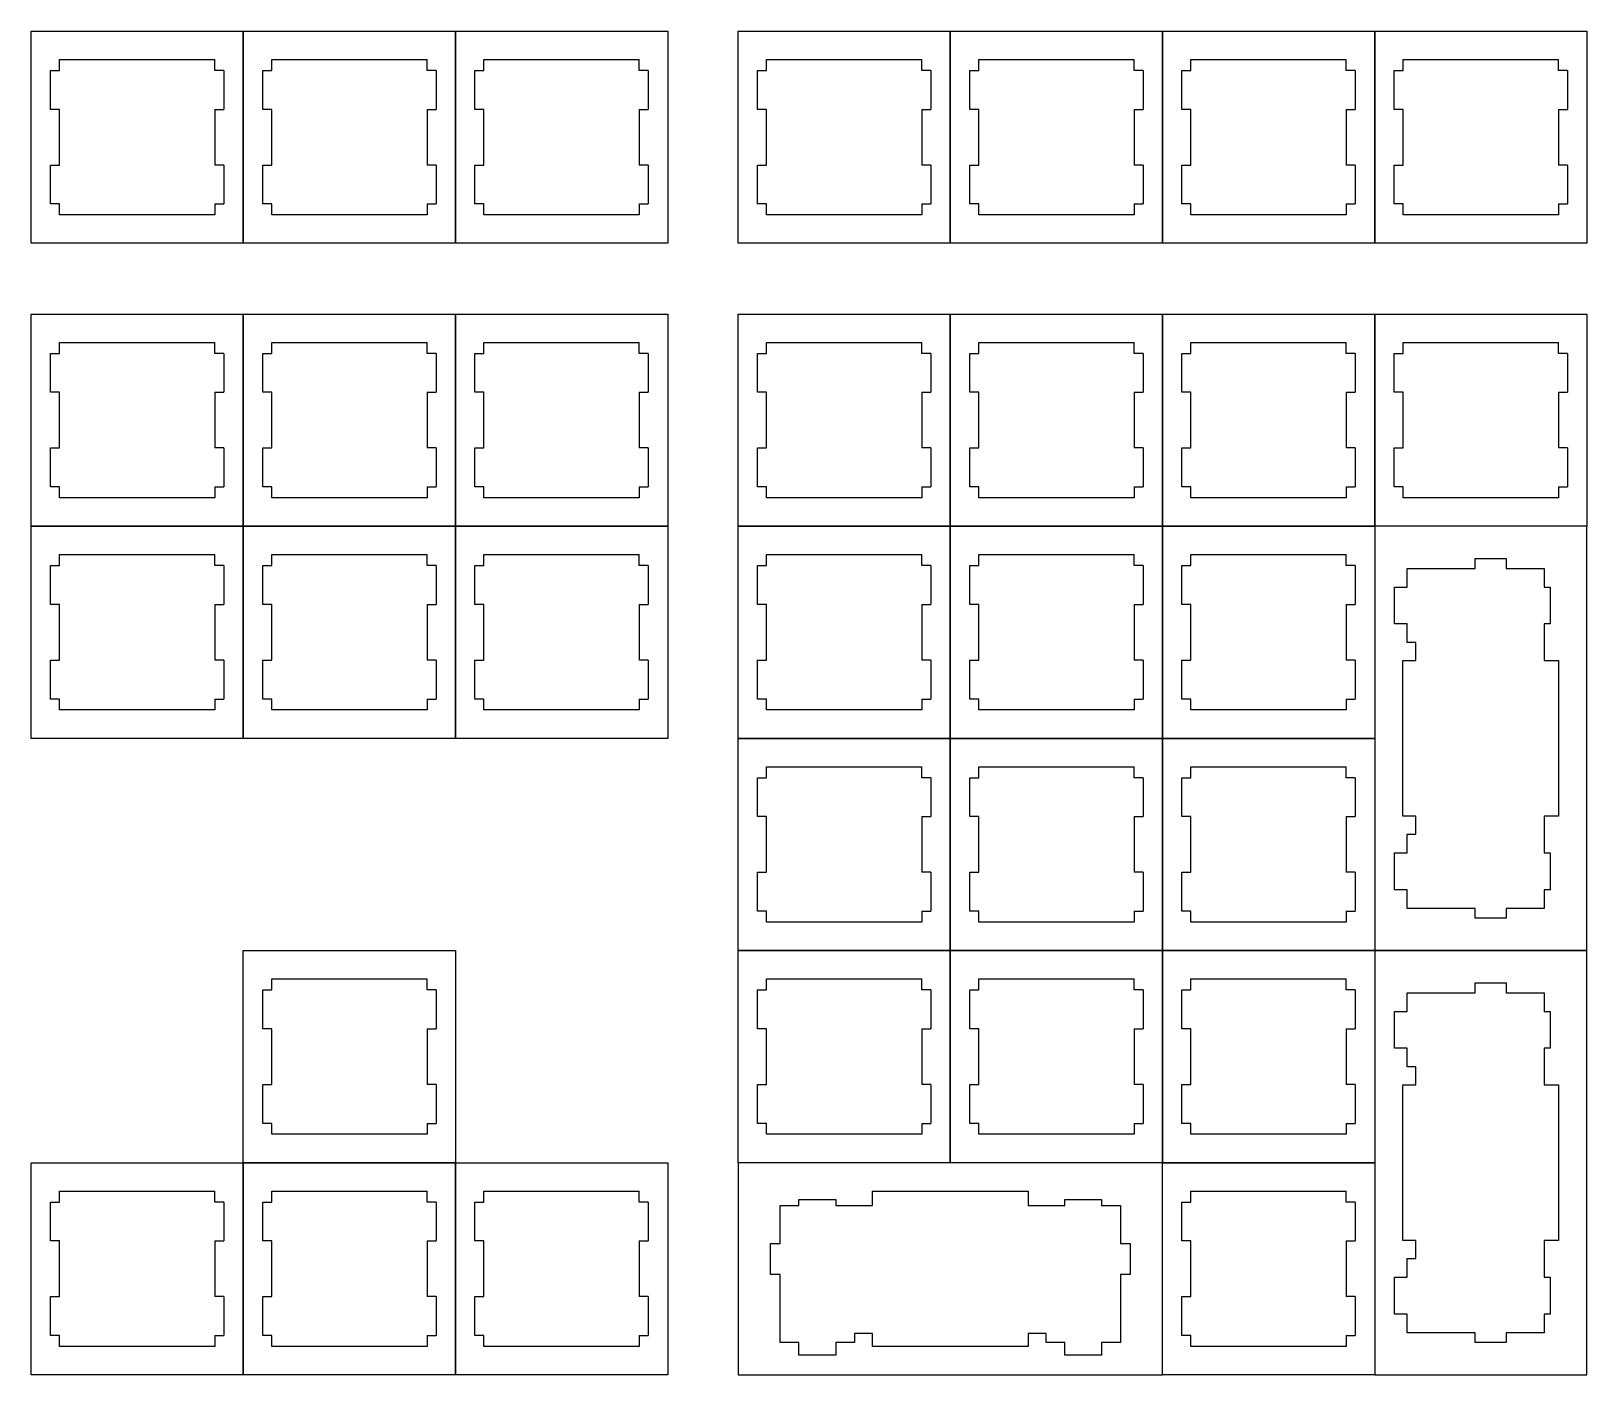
# Model space of a CAD drawing. Header units: inches. Extents: x -2.1 to 25.5, y 2.5 to 14.2.
# Drawn here: x 20 to 25.5, y 3.88 to 8.63 of the extents above; entities that cross this region are included whole.
import ezdxf

# ---------------------------------------------------------------- set-up
doc = ezdxf.new("R2010")
doc.units = ezdxf.units.IN
doc.layers.add('Cuts', color=7, linetype='Continuous')
doc.layers.add('Keys', color=7, linetype='Continuous')

msp = doc.modelspace()

# ---------------------------------------------------------------- linework, layer by layer
at = {"layer": 'Cuts', "color": 7, "true_color": 0xffffff}
for p, q in [((20.10049, 8.48598), (20.10049, 8.52451)), ((20.10049, 8.52451), (20.64951, 8.52451)), ((20.64951, 8.48598), (20.64951, 8.52451)), ((20.85049, 8.48598), (20.85049, 8.52451)), ((20.85049, 8.52451), (21.39951, 8.52451)), ((21.39951, 8.48598), (21.39951, 8.52451)), ((21.60049, 8.48598), (21.60049, 8.52451)), ((21.60049, 8.52451), (22.14951, 8.52451)), ((22.14951, 8.48598), (22.14951, 8.52451)), ((22.59933, 8.48598), (22.59933, 8.52451)), ((22.59933, 8.52451), (23.14835, 8.52451)), ((23.14835, 8.48598), (23.14835, 8.52451)), ((23.34933, 8.48598), (23.34933, 8.52451)), ((23.34933, 8.52451), (23.89835, 8.52451)), ((23.89835, 8.48598), (23.89835, 8.52451)), ((24.09933, 8.48598), (24.09933, 8.52451)), ((24.09933, 8.52451), (24.64835, 8.52451)), ((24.64835, 8.48598), (24.64835, 8.52451)), ((24.84933, 8.48598), (24.84933, 8.52451)), ((24.84933, 8.52451), (25.39835, 8.52451)), ((25.39835, 8.48598), (25.39835, 8.52451)), ((20.06855, 8.48598), (20.10049, 8.48598)), ((20.06855, 8.34842), (20.06855, 8.48598)), ((20.68145, 8.48598), (20.64951, 8.48598)), ((20.68145, 8.48598), (20.68145, 8.34842)), ((20.81855, 8.48598), (20.85049, 8.48598)), ((20.81855, 8.34842), (20.81855, 8.48598)), ((21.43145, 8.48598), (21.39951, 8.48598)), ((21.43145, 8.48598), (21.43145, 8.34842)), ((21.56855, 8.48598), (21.60049, 8.48598)), ((21.56855, 8.34842), (21.56855, 8.48598)), ((22.18145, 8.48598), (22.14951, 8.48598)), ((22.18145, 8.48598), (22.18145, 8.34842)), ((22.56739, 8.48598), (22.59933, 8.48598)), ((22.56739, 8.34842), (22.56739, 8.48598)), ((23.18029, 8.48598), (23.14835, 8.48598)), ((23.18029, 8.48598), (23.18029, 8.34842)), ((23.31739, 8.48598), (23.34933, 8.48598)), ((23.31739, 8.34842), (23.31739, 8.48598)), ((23.93029, 8.48598), (23.89835, 8.48598)), ((23.93029, 8.48598), (23.93029, 8.34842)), ((24.06739, 8.48598), (24.09933, 8.48598)), ((24.06739, 8.34842), (24.06739, 8.48598)), ((24.68029, 8.48598), (24.64835, 8.48598)), ((24.68029, 8.48598), (24.68029, 8.34842)), ((24.81739, 8.48598), (24.84933, 8.48598)), ((24.81739, 8.34842), (24.81739, 8.48598)), ((25.43029, 8.48598), (25.39835, 8.48598)), ((25.43029, 8.48598), (25.43029, 8.34842)), ((20.10049, 8.34842), (20.06855, 8.34842)), ((20.10049, 8.15158), (20.10049, 8.34842)), ((20.64951, 8.34842), (20.68145, 8.34842)), ((20.64951, 8.34842), (20.64951, 8.15158)), ((20.85049, 8.34842), (20.81855, 8.34842)), ((20.85049, 8.15158), (20.85049, 8.34842)), ((21.39951, 8.34842), (21.43145, 8.34842)), ((21.39951, 8.34842), (21.39951, 8.15158)), ((21.60049, 8.34842), (21.56855, 8.34842)), ((21.60049, 8.15158), (21.60049, 8.34842)), ((22.14951, 8.34842), (22.18145, 8.34842)), ((22.14951, 8.34842), (22.14951, 8.15158)), ((22.59933, 8.34842), (22.56739, 8.34842)), ((22.59933, 8.15158), (22.59933, 8.34842)), ((23.14835, 8.34842), (23.18029, 8.34842)), ((23.14835, 8.34842), (23.14835, 8.15158)), ((23.34933, 8.34842), (23.31739, 8.34842)), ((23.34933, 8.15158), (23.34933, 8.34842)), ((23.89835, 8.34842), (23.93029, 8.34842)), ((23.89835, 8.34842), (23.89835, 8.15158)), ((24.09933, 8.34842), (24.06739, 8.34842)), ((24.09933, 8.15158), (24.09933, 8.34842)), ((24.64835, 8.34842), (24.68029, 8.34842)), ((24.64835, 8.34842), (24.64835, 8.15158)), ((24.84933, 8.34842), (24.81739, 8.34842)), ((24.84933, 8.15158), (24.84933, 8.34842)), ((25.39835, 8.34842), (25.43029, 8.34842)), ((25.39835, 8.34842), (25.39835, 8.15158)), ((20.06855, 8.15158), (20.10049, 8.15158)), ((20.06855, 8.01402), (20.06855, 8.15158)), ((20.68145, 8.15158), (20.64951, 8.15158)), ((20.68145, 8.15158), (20.68145, 8.01402)), ((20.81855, 8.15158), (20.85049, 8.15158)), ((20.81855, 8.01402), (20.81855, 8.15158)), ((21.43145, 8.15158), (21.39951, 8.15158)), ((21.43145, 8.15158), (21.43145, 8.01402)), ((21.56855, 8.15158), (21.60049, 8.15158)), ((21.56855, 8.01402), (21.56855, 8.15158)), ((22.18145, 8.15158), (22.14951, 8.15158)), ((22.18145, 8.15158), (22.18145, 8.01402)), ((22.56739, 8.15158), (22.59933, 8.15158)), ((22.56739, 8.01402), (22.56739, 8.15158)), ((23.18029, 8.15158), (23.14835, 8.15158)), ((23.18029, 8.15158), (23.18029, 8.01402)), ((23.31739, 8.15158), (23.34933, 8.15158)), ((23.31739, 8.01402), (23.31739, 8.15158)), ((23.93029, 8.15158), (23.89835, 8.15158)), ((23.93029, 8.15158), (23.93029, 8.01402)), ((24.06739, 8.15158), (24.09933, 8.15158)), ((24.06739, 8.01402), (24.06739, 8.15158)), ((24.68029, 8.15158), (24.64835, 8.15158)), ((24.68029, 8.15158), (24.68029, 8.01402)), ((24.81739, 8.15158), (24.84933, 8.15158)), ((24.81739, 8.01402), (24.81739, 8.15158)), ((25.43029, 8.15158), (25.39835, 8.15158)), ((25.43029, 8.15158), (25.43029, 8.01402)), ((20.10049, 8.01402), (20.06855, 8.01402)), ((20.10049, 7.97549), (20.10049, 8.01402)), ((20.64951, 7.97549), (20.10049, 7.97549)), ((20.64951, 8.01402), (20.64951, 7.97549)), ((20.64951, 8.01402), (20.68145, 8.01402)), ((20.85049, 8.01402), (20.81855, 8.01402)), ((20.85049, 7.97549), (20.85049, 8.01402)), ((21.39951, 7.97549), (20.85049, 7.97549)), ((21.39951, 8.01402), (21.39951, 7.97549)), ((21.39951, 8.01402), (21.43145, 8.01402)), ((21.60049, 8.01402), (21.56855, 8.01402)), ((21.60049, 7.97549), (21.60049, 8.01402)), ((22.14951, 7.97549), (21.60049, 7.97549)), ((22.14951, 8.01402), (22.14951, 7.97549)), ((22.14951, 8.01402), (22.18145, 8.01402)), ((22.59933, 8.01402), (22.56739, 8.01402)), ((22.59933, 7.97549), (22.59933, 8.01402)), ((23.14835, 7.97549), (22.59933, 7.97549)), ((23.14835, 8.01402), (23.14835, 7.97549)), ((23.14835, 8.01402), (23.18029, 8.01402)), ((23.34933, 8.01402), (23.31739, 8.01402)), ((23.34933, 7.97549), (23.34933, 8.01402)), ((23.89835, 7.97549), (23.34933, 7.97549)), ((23.89835, 8.01402), (23.89835, 7.97549)), ((23.89835, 8.01402), (23.93029, 8.01402)), ((24.09933, 8.01402), (24.06739, 8.01402)), ((24.09933, 7.97549), (24.09933, 8.01402)), ((24.64835, 7.97549), (24.09933, 7.97549)), ((24.64835, 8.01402), (24.64835, 7.97549)), ((24.64835, 8.01402), (24.68029, 8.01402)), ((24.84933, 8.01402), (24.81739, 8.01402)), ((24.84933, 7.97549), (24.84933, 8.01402)), ((25.39835, 7.97549), (24.84933, 7.97549)), ((25.39835, 8.01402), (25.39835, 7.97549)), ((25.39835, 8.01402), (25.43029, 8.01402)), ((20.06855, 7.48598), (20.10049, 7.48598)), ((20.06855, 7.34842), (20.06855, 7.48598)), ((20.10049, 7.48598), (20.10049, 7.52451)), ((20.10049, 7.52451), (20.64951, 7.52451)), ((20.64951, 7.48598), (20.64951, 7.52451)), ((20.68145, 7.48598), (20.64951, 7.48598)), ((20.68145, 7.48598), (20.68145, 7.34842)), ((20.81855, 7.48598), (20.85049, 7.48598)), ((20.81855, 7.34842), (20.81855, 7.48598)), ((20.85049, 7.48598), (20.85049, 7.52451)), ((20.85049, 7.52451), (21.39951, 7.52451)), ((21.39951, 7.48598), (21.39951, 7.52451)), ((21.43145, 7.48598), (21.39951, 7.48598)), ((21.43145, 7.48598), (21.43145, 7.34842)), ((21.56855, 7.48598), (21.60049, 7.48598)), ((21.56855, 7.34842), (21.56855, 7.48598)), ((21.60049, 7.48598), (21.60049, 7.52451)), ((21.60049, 7.52451), (22.14951, 7.52451)), ((22.14951, 7.48598), (22.14951, 7.52451)), ((22.18145, 7.48598), (22.14951, 7.48598)), ((22.18145, 7.48598), (22.18145, 7.34842)), ((22.56739, 7.48598), (22.59933, 7.48598)), ((22.56739, 7.34842), (22.56739, 7.48598)), ((22.59933, 7.48598), (22.59933, 7.52451)), ((22.59933, 7.52451), (23.14835, 7.52451)), ((23.14835, 7.48598), (23.14835, 7.52451)), ((23.18029, 7.48598), (23.14835, 7.48598)), ((23.18029, 7.48598), (23.18029, 7.34842)), ((23.31739, 7.48598), (23.34933, 7.48598)), ((23.31739, 7.34842), (23.31739, 7.48598)), ((23.34933, 7.48598), (23.34933, 7.52451)), ((23.34933, 7.52451), (23.89835, 7.52451)), ((23.89835, 7.48598), (23.89835, 7.52451)), ((23.93029, 7.48598), (23.89835, 7.48598)), ((23.93029, 7.48598), (23.93029, 7.34842)), ((24.06739, 7.48598), (24.09933, 7.48598)), ((24.06739, 7.34842), (24.06739, 7.48598)), ((24.09933, 7.48598), (24.09933, 7.52451)), ((24.09933, 7.52451), (24.64835, 7.52451)), ((24.64835, 7.48598), (24.64835, 7.52451)), ((24.68029, 7.48598), (24.64835, 7.48598)), ((24.68029, 7.48598), (24.68029, 7.34842)), ((24.81739, 7.48598), (24.84933, 7.48598)), ((24.81739, 7.34842), (24.81739, 7.48598)), ((24.84933, 7.48598), (24.84933, 7.52451)), ((24.84933, 7.52451), (25.39835, 7.52451)), ((25.39835, 7.48598), (25.39835, 7.52451)), ((25.43029, 7.48598), (25.39835, 7.48598)), ((25.43029, 7.48598), (25.43029, 7.34842)), ((20.10049, 7.34842), (20.06855, 7.34842)), ((20.10049, 7.15158), (20.10049, 7.34842)), ((20.64951, 7.34842), (20.68145, 7.34842)), ((20.64951, 7.34842), (20.64951, 7.15158)), ((20.85049, 7.34842), (20.81855, 7.34842)), ((20.85049, 7.15158), (20.85049, 7.34842)), ((21.39951, 7.34842), (21.43145, 7.34842)), ((21.39951, 7.34842), (21.39951, 7.15158)), ((21.60049, 7.34842), (21.56855, 7.34842)), ((21.60049, 7.15158), (21.60049, 7.34842)), ((22.14951, 7.34842), (22.18145, 7.34842)), ((22.14951, 7.34842), (22.14951, 7.15158)), ((22.59933, 7.34842), (22.56739, 7.34842)), ((22.59933, 7.15158), (22.59933, 7.34842)), ((23.14835, 7.34842), (23.18029, 7.34842)), ((23.14835, 7.34842), (23.14835, 7.15158)), ((23.34933, 7.34842), (23.31739, 7.34842)), ((23.34933, 7.15158), (23.34933, 7.34842)), ((23.89835, 7.34842), (23.93029, 7.34842)), ((23.89835, 7.34842), (23.89835, 7.15158)), ((24.09933, 7.34842), (24.06739, 7.34842)), ((24.09933, 7.15158), (24.09933, 7.34842)), ((24.64835, 7.34842), (24.68029, 7.34842)), ((24.64835, 7.34842), (24.64835, 7.15158)), ((24.84933, 7.34842), (24.81739, 7.34842)), ((24.84933, 7.15158), (24.84933, 7.34842)), ((25.39835, 7.34842), (25.43029, 7.34842)), ((25.39835, 7.34842), (25.39835, 7.15158)), ((20.06855, 7.15158), (20.10049, 7.15158)), ((20.06855, 7.01402), (20.06855, 7.15158)), ((20.68145, 7.15158), (20.64951, 7.15158)), ((20.68145, 7.15158), (20.68145, 7.01402)), ((20.81855, 7.15158), (20.85049, 7.15158)), ((20.81855, 7.01402), (20.81855, 7.15158)), ((21.43145, 7.15158), (21.39951, 7.15158)), ((21.43145, 7.15158), (21.43145, 7.01402)), ((21.56855, 7.15158), (21.60049, 7.15158)), ((21.56855, 7.01402), (21.56855, 7.15158)), ((22.18145, 7.15158), (22.14951, 7.15158)), ((22.18145, 7.15158), (22.18145, 7.01402)), ((22.56739, 7.15158), (22.59933, 7.15158)), ((22.56739, 7.01402), (22.56739, 7.15158)), ((23.18029, 7.15158), (23.14835, 7.15158)), ((23.18029, 7.15158), (23.18029, 7.01402)), ((23.31739, 7.15158), (23.34933, 7.15158)), ((23.31739, 7.01402), (23.31739, 7.15158)), ((23.93029, 7.15158), (23.89835, 7.15158)), ((23.93029, 7.15158), (23.93029, 7.01402)), ((24.06739, 7.15158), (24.09933, 7.15158)), ((24.06739, 7.01402), (24.06739, 7.15158)), ((24.68029, 7.15158), (24.64835, 7.15158)), ((24.68029, 7.15158), (24.68029, 7.01402)), ((24.81739, 7.15158), (24.84933, 7.15158)), ((24.81739, 7.01402), (24.81739, 7.15158)), ((25.43029, 7.15158), (25.39835, 7.15158)), ((25.43029, 7.15158), (25.43029, 7.01402)), ((20.10049, 7.01402), (20.06855, 7.01402)), ((20.10049, 6.97549), (20.10049, 7.01402)), ((20.64951, 7.01402), (20.64951, 6.97549)), ((20.64951, 7.01402), (20.68145, 7.01402)), ((20.85049, 7.01402), (20.81855, 7.01402)), ((20.85049, 6.97549), (20.85049, 7.01402)), ((21.39951, 7.01402), (21.39951, 6.97549)), ((21.39951, 7.01402), (21.43145, 7.01402)), ((21.60049, 7.01402), (21.56855, 7.01402)), ((21.60049, 6.97549), (21.60049, 7.01402)), ((22.14951, 7.01402), (22.14951, 6.97549)), ((22.14951, 7.01402), (22.18145, 7.01402)), ((22.59933, 7.01402), (22.56739, 7.01402)), ((22.59933, 6.97549), (22.59933, 7.01402)), ((23.14835, 7.01402), (23.14835, 6.97549)), ((23.14835, 7.01402), (23.18029, 7.01402)), ((23.34933, 7.01402), (23.31739, 7.01402)), ((23.34933, 6.97549), (23.34933, 7.01402)), ((23.89835, 7.01402), (23.89835, 6.97549)), ((23.89835, 7.01402), (23.93029, 7.01402)), ((24.09933, 7.01402), (24.06739, 7.01402)), ((24.09933, 6.97549), (24.09933, 7.01402)), ((24.64835, 7.01402), (24.64835, 6.97549)), ((24.64835, 7.01402), (24.68029, 7.01402)), ((24.84933, 7.01402), (24.81739, 7.01402)), ((24.84933, 6.97549), (24.84933, 7.01402)), ((25.39835, 7.01402), (25.39835, 6.97549)), ((25.39835, 7.01402), (25.43029, 7.01402)), ((20.64951, 6.97549), (20.10049, 6.97549)), ((21.39951, 6.97549), (20.85049, 6.97549)), ((22.14951, 6.97549), (21.60049, 6.97549)), ((23.14835, 6.97549), (22.59933, 6.97549)), ((23.89835, 6.97549), (23.34933, 6.97549)), ((24.64835, 6.97549), (24.09933, 6.97549)), ((25.39835, 6.97549), (24.84933, 6.97549)), ((20.10049, 6.73598), (20.10049, 6.77451)), ((20.10049, 6.77451), (20.64951, 6.77451)), ((20.64951, 6.73598), (20.64951, 6.77451)), ((20.85049, 6.73598), (20.85049, 6.77451)), ((20.85049, 6.77451), (21.39951, 6.77451)), ((21.39951, 6.73598), (21.39951, 6.77451)), ((21.60049, 6.73598), (21.60049, 6.77451)), ((21.60049, 6.77451), (22.14951, 6.77451)), ((22.14951, 6.73598), (22.14951, 6.77451)), ((22.59933, 6.73598), (22.59933, 6.77451)), ((22.59933, 6.77451), (23.14835, 6.77451)), ((23.14835, 6.73598), (23.14835, 6.77451)), ((23.34933, 6.73598), (23.34933, 6.77451)), ((23.34933, 6.77451), (23.89835, 6.77451)), ((23.89835, 6.73598), (23.89835, 6.77451)), ((24.09933, 6.73598), (24.09933, 6.77451)), ((24.09933, 6.77451), (24.64835, 6.77451)), ((24.64835, 6.73598), (24.64835, 6.77451)), ((20.06855, 6.73598), (20.10049, 6.73598)), ((20.06855, 6.59842), (20.06855, 6.73598)), ((20.68145, 6.73598), (20.64951, 6.73598)), ((20.68145, 6.73598), (20.68145, 6.59842)), ((20.81855, 6.73598), (20.85049, 6.73598)), ((20.81855, 6.59842), (20.81855, 6.73598)), ((21.43145, 6.73598), (21.39951, 6.73598)), ((21.43145, 6.73598), (21.43145, 6.59842)), ((21.56855, 6.73598), (21.60049, 6.73598)), ((21.56855, 6.59842), (21.56855, 6.73598)), ((22.18145, 6.73598), (22.14951, 6.73598)), ((22.18145, 6.73598), (22.18145, 6.59842)), ((22.56739, 6.73598), (22.59933, 6.73598)), ((22.56739, 6.59842), (22.56739, 6.73598)), ((23.18029, 6.73598), (23.14835, 6.73598)), ((23.18029, 6.73598), (23.18029, 6.59842)), ((23.31739, 6.73598), (23.34933, 6.73598)), ((23.31739, 6.59842), (23.31739, 6.73598)), ((23.93029, 6.73598), (23.89835, 6.73598)), ((23.93029, 6.73598), (23.93029, 6.59842)), ((24.06739, 6.73598), (24.09933, 6.73598)), ((24.06739, 6.59842), (24.06739, 6.73598)), ((24.68029, 6.73598), (24.64835, 6.73598)), ((24.68029, 6.73598), (24.68029, 6.59842)), ((24.86384, 6.66), (24.86384, 6.726)), ((24.86384, 6.726), (25.10384, 6.726)), ((25.10384, 6.726), (25.10384, 6.761)), ((25.10384, 6.761), (25.21384, 6.761)), ((25.21384, 6.761), (25.21384, 6.726)), ((25.21384, 6.726), (25.34784, 6.726)), ((25.34784, 6.726), (25.34784, 6.66)), ((24.81884, 6.53), (24.81884, 6.66)), ((24.81884, 6.66), (24.86384, 6.66)), ((25.34784, 6.66), (25.36884, 6.66)), ((25.36884, 6.66), (25.36884, 6.53)), ((20.10049, 6.59842), (20.06855, 6.59842)), ((20.10049, 6.40158), (20.10049, 6.59842)), ((20.64951, 6.59842), (20.68145, 6.59842)), ((20.64951, 6.59842), (20.64951, 6.40158)), ((20.85049, 6.59842), (20.81855, 6.59842)), ((20.85049, 6.40158), (20.85049, 6.59842)), ((21.39951, 6.59842), (21.43145, 6.59842)), ((21.39951, 6.59842), (21.39951, 6.40158)), ((21.60049, 6.59842), (21.56855, 6.59842)), ((21.60049, 6.40158), (21.60049, 6.59842)), ((22.14951, 6.59842), (22.18145, 6.59842)), ((22.14951, 6.59842), (22.14951, 6.40158)), ((22.59933, 6.59842), (22.56739, 6.59842)), ((22.59933, 6.40158), (22.59933, 6.59842)), ((23.14835, 6.59842), (23.18029, 6.59842)), ((23.14835, 6.59842), (23.14835, 6.40158)), ((23.34933, 6.59842), (23.31739, 6.59842)), ((23.34933, 6.40158), (23.34933, 6.59842)), ((23.89835, 6.59842), (23.93029, 6.59842)), ((23.89835, 6.59842), (23.89835, 6.40158)), ((24.09933, 6.59842), (24.06739, 6.59842)), ((24.09933, 6.40158), (24.09933, 6.59842)), ((24.64835, 6.59842), (24.68029, 6.59842)), ((24.64835, 6.59842), (24.64835, 6.40158)), ((24.86384, 6.53), (24.81884, 6.53)), ((24.86384, 6.464), (24.86384, 6.53)), ((25.36884, 6.53), (25.34784, 6.53)), ((25.34784, 6.53), (25.34784, 6.4)), ((24.89484, 6.464), (24.86384, 6.464)), ((24.89484, 6.4), (24.89484, 6.464)), ((20.06855, 6.40158), (20.10049, 6.40158)), ((20.06855, 6.26402), (20.06855, 6.40158)), ((20.68145, 6.40158), (20.64951, 6.40158)), ((20.68145, 6.40158), (20.68145, 6.26402)), ((20.81855, 6.40158), (20.85049, 6.40158)), ((20.81855, 6.26402), (20.81855, 6.40158)), ((21.43145, 6.40158), (21.39951, 6.40158)), ((21.43145, 6.40158), (21.43145, 6.26402)), ((21.56855, 6.40158), (21.60049, 6.40158)), ((21.56855, 6.26402), (21.56855, 6.40158)), ((22.18145, 6.40158), (22.14951, 6.40158)), ((22.18145, 6.40158), (22.18145, 6.26402)), ((22.56739, 6.40158), (22.59933, 6.40158)), ((22.56739, 6.26402), (22.56739, 6.40158)), ((23.18029, 6.40158), (23.14835, 6.40158)), ((23.18029, 6.40158), (23.18029, 6.26402)), ((23.31739, 6.40158), (23.34933, 6.40158)), ((23.31739, 6.26402), (23.31739, 6.40158)), ((23.93029, 6.40158), (23.89835, 6.40158)), ((23.93029, 6.40158), (23.93029, 6.26402)), ((24.06739, 6.40158), (24.09933, 6.40158)), ((24.06739, 6.26402), (24.06739, 6.40158)), ((24.68029, 6.40158), (24.64835, 6.40158)), ((24.68029, 6.40158), (24.68029, 6.26402)), ((24.84884, 5.85), (24.84884, 6.4)), ((24.84884, 6.4), (24.89484, 6.4)), ((25.34784, 6.4), (25.39884, 6.4)), ((25.39884, 6.4), (25.39884, 5.85)), ((20.10049, 6.26402), (20.06855, 6.26402)), ((20.10049, 6.22549), (20.10049, 6.26402)), ((20.64951, 6.22549), (20.10049, 6.22549)), ((20.64951, 6.26402), (20.64951, 6.22549)), ((20.64951, 6.26402), (20.68145, 6.26402)), ((20.85049, 6.26402), (20.81855, 6.26402)), ((20.85049, 6.22549), (20.85049, 6.26402)), ((21.39951, 6.22549), (20.85049, 6.22549)), ((21.39951, 6.26402), (21.39951, 6.22549)), ((21.39951, 6.26402), (21.43145, 6.26402)), ((21.60049, 6.26402), (21.56855, 6.26402)), ((21.60049, 6.22549), (21.60049, 6.26402)), ((22.14951, 6.22549), (21.60049, 6.22549)), ((22.14951, 6.26402), (22.14951, 6.22549)), ((22.14951, 6.26402), (22.18145, 6.26402)), ((22.59933, 6.26402), (22.56739, 6.26402)), ((22.59933, 6.22549), (22.59933, 6.26402)), ((23.14835, 6.22549), (22.59933, 6.22549)), ((23.14835, 6.26402), (23.14835, 6.22549)), ((23.14835, 6.26402), (23.18029, 6.26402)), ((23.34933, 6.26402), (23.31739, 6.26402)), ((23.34933, 6.22549), (23.34933, 6.26402)), ((23.89835, 6.22549), (23.34933, 6.22549)), ((23.89835, 6.26402), (23.89835, 6.22549)), ((23.89835, 6.26402), (23.93029, 6.26402)), ((24.09933, 6.26402), (24.06739, 6.26402)), ((24.09933, 6.22549), (24.09933, 6.26402)), ((24.64835, 6.22549), (24.09933, 6.22549)), ((24.64835, 6.26402), (24.64835, 6.22549)), ((24.64835, 6.26402), (24.68029, 6.26402)), ((22.59933, 5.98598), (22.59933, 6.02451)), ((22.59933, 6.02451), (23.14835, 6.02451)), ((23.14835, 5.98598), (23.14835, 6.02451)), ((23.34933, 5.98598), (23.34933, 6.02451)), ((23.34933, 6.02451), (23.89835, 6.02451)), ((23.89835, 5.98598), (23.89835, 6.02451)), ((24.09933, 5.98598), (24.09933, 6.02451)), ((24.09933, 6.02451), (24.64835, 6.02451)), ((24.64835, 5.98598), (24.64835, 6.02451)), ((22.56739, 5.98598), (22.59933, 5.98598)), ((22.56739, 5.84842), (22.56739, 5.98598)), ((23.18029, 5.98598), (23.14835, 5.98598)), ((23.18029, 5.98598), (23.18029, 5.84842)), ((23.31739, 5.98598), (23.34933, 5.98598)), ((23.31739, 5.84842), (23.31739, 5.98598)), ((23.93029, 5.98598), (23.89835, 5.98598)), ((23.93029, 5.98598), (23.93029, 5.84842)), ((24.06739, 5.98598), (24.09933, 5.98598)), ((24.06739, 5.84842), (24.06739, 5.98598)), ((24.68029, 5.98598), (24.64835, 5.98598)), ((24.68029, 5.98598), (24.68029, 5.84842)), ((22.59933, 5.84842), (22.56739, 5.84842)), ((22.59933, 5.65158), (22.59933, 5.84842)), ((23.14835, 5.84842), (23.18029, 5.84842)), ((23.14835, 5.84842), (23.14835, 5.65158)), ((23.34933, 5.84842), (23.31739, 5.84842)), ((23.34933, 5.65158), (23.34933, 5.84842)), ((23.89835, 5.84842), (23.93029, 5.84842)), ((23.89835, 5.84842), (23.89835, 5.65158)), ((24.09933, 5.84842), (24.06739, 5.84842)), ((24.09933, 5.65158), (24.09933, 5.84842)), ((24.64835, 5.84842), (24.68029, 5.84842)), ((24.64835, 5.84842), (24.64835, 5.65158)), ((24.89484, 5.85), (24.84884, 5.85)), ((24.89484, 5.786), (24.89484, 5.85)), ((25.39884, 5.85), (25.34784, 5.85)), ((25.34784, 5.85), (25.34784, 5.72)), ((24.86384, 5.72), (24.86384, 5.786)), ((24.86384, 5.786), (24.89484, 5.786)), ((24.81884, 5.59), (24.81884, 5.72)), ((24.81884, 5.72), (24.86384, 5.72)), ((25.34784, 5.72), (25.36884, 5.72)), ((25.36884, 5.72), (25.36884, 5.59)), ((22.56739, 5.65158), (22.59933, 5.65158)), ((22.56739, 5.51402), (22.56739, 5.65158)), ((23.18029, 5.65158), (23.14835, 5.65158)), ((23.18029, 5.65158), (23.18029, 5.51402)), ((23.31739, 5.65158), (23.34933, 5.65158)), ((23.31739, 5.51402), (23.31739, 5.65158)), ((23.93029, 5.65158), (23.89835, 5.65158)), ((23.93029, 5.65158), (23.93029, 5.51402)), ((24.06739, 5.65158), (24.09933, 5.65158)), ((24.06739, 5.51402), (24.06739, 5.65158)), ((24.68029, 5.65158), (24.64835, 5.65158)), ((24.68029, 5.65158), (24.68029, 5.51402)), ((24.86384, 5.59), (24.81884, 5.59)), ((24.86384, 5.524), (24.86384, 5.59)), ((25.36884, 5.59), (25.34784, 5.59)), ((25.34784, 5.59), (25.34784, 5.524)), ((22.59933, 5.51402), (22.56739, 5.51402)), ((22.59933, 5.47549), (22.59933, 5.51402)), ((23.14835, 5.51402), (23.14835, 5.47549)), ((23.14835, 5.51402), (23.18029, 5.51402)), ((23.34933, 5.51402), (23.31739, 5.51402)), ((23.34933, 5.47549), (23.34933, 5.51402)), ((23.89835, 5.51402), (23.89835, 5.47549)), ((23.89835, 5.51402), (23.93029, 5.51402)), ((24.09933, 5.51402), (24.06739, 5.51402)), ((24.09933, 5.47549), (24.09933, 5.51402)), ((24.64835, 5.51402), (24.64835, 5.47549)), ((24.64835, 5.51402), (24.68029, 5.51402)), ((25.10384, 5.524), (24.86384, 5.524)), ((25.10384, 5.489), (25.10384, 5.524)), ((25.34784, 5.524), (25.21384, 5.524)), ((25.21384, 5.524), (25.21384, 5.489)), ((23.14835, 5.47549), (22.59933, 5.47549)), ((23.89835, 5.47549), (23.34933, 5.47549)), ((24.64835, 5.47549), (24.09933, 5.47549)), ((25.21384, 5.489), (25.10384, 5.489)), ((20.81855, 5.23598), (20.85049, 5.23598)), ((20.81855, 5.09842), (20.81855, 5.23598)), ((20.85049, 5.23598), (20.85049, 5.27451)), ((20.85049, 5.27451), (21.39951, 5.27451)), ((21.39951, 5.23598), (21.39951, 5.27451)), ((21.43145, 5.23598), (21.39951, 5.23598)), ((21.43145, 5.23598), (21.43145, 5.09842)), ((22.56739, 5.23598), (22.59933, 5.23598)), ((22.56739, 5.09842), (22.56739, 5.23598)), ((22.59933, 5.23598), (22.59933, 5.27451)), ((22.59933, 5.27451), (23.14835, 5.27451)), ((23.14835, 5.23598), (23.14835, 5.27451)), ((23.18029, 5.23598), (23.14835, 5.23598)), ((23.18029, 5.23598), (23.18029, 5.09842)), ((23.31739, 5.23598), (23.34933, 5.23598)), ((23.31739, 5.09842), (23.31739, 5.23598)), ((23.34933, 5.23598), (23.34933, 5.27451)), ((23.34933, 5.27451), (23.89835, 5.27451)), ((23.89835, 5.23598), (23.89835, 5.27451)), ((23.93029, 5.23598), (23.89835, 5.23598)), ((23.93029, 5.23598), (23.93029, 5.09842)), ((24.06739, 5.23598), (24.09933, 5.23598)), ((24.06739, 5.09842), (24.06739, 5.23598)), ((24.09933, 5.23598), (24.09933, 5.27451)), ((24.09933, 5.27451), (24.64835, 5.27451)), ((24.64835, 5.23598), (24.64835, 5.27451)), ((24.68029, 5.23598), (24.64835, 5.23598)), ((24.68029, 5.23598), (24.68029, 5.09842)), ((24.86384, 5.16), (24.86384, 5.226)), ((24.86384, 5.226), (25.10384, 5.226)), ((25.10384, 5.226), (25.10384, 5.261)), ((25.10384, 5.261), (25.21384, 5.261)), ((25.21384, 5.261), (25.21384, 5.226)), ((25.21384, 5.226), (25.34784, 5.226)), ((25.34784, 5.226), (25.34784, 5.16)), ((24.81884, 5.03), (24.81884, 5.16)), ((24.81884, 5.16), (24.86384, 5.16)), ((25.34784, 5.16), (25.36884, 5.16)), ((25.36884, 5.16), (25.36884, 5.03)), ((20.85049, 5.09842), (20.81855, 5.09842)), ((20.85049, 4.90158), (20.85049, 5.09842)), ((21.39951, 5.09842), (21.43145, 5.09842)), ((21.39951, 5.09842), (21.39951, 4.90158)), ((22.59933, 5.09842), (22.56739, 5.09842)), ((22.59933, 4.90158), (22.59933, 5.09842)), ((23.14835, 5.09842), (23.18029, 5.09842)), ((23.14835, 5.09842), (23.14835, 4.90158)), ((23.34933, 5.09842), (23.31739, 5.09842)), ((23.34933, 4.90158), (23.34933, 5.09842)), ((23.89835, 5.09842), (23.93029, 5.09842)), ((23.89835, 5.09842), (23.89835, 4.90158)), ((24.09933, 5.09842), (24.06739, 5.09842)), ((24.09933, 4.90158), (24.09933, 5.09842)), ((24.64835, 5.09842), (24.68029, 5.09842)), ((24.64835, 5.09842), (24.64835, 4.90158)), ((24.86384, 5.03), (24.81884, 5.03)), ((24.86384, 4.964), (24.86384, 5.03)), ((25.36884, 5.03), (25.34784, 5.03)), ((25.34784, 5.03), (25.34784, 4.9)), ((24.89484, 4.964), (24.86384, 4.964)), ((24.89484, 4.9), (24.89484, 4.964)), ((20.81855, 4.90158), (20.85049, 4.90158)), ((20.81855, 4.76402), (20.81855, 4.90158)), ((21.43145, 4.90158), (21.39951, 4.90158)), ((21.43145, 4.90158), (21.43145, 4.76402)), ((22.56739, 4.90158), (22.59933, 4.90158)), ((22.56739, 4.76402), (22.56739, 4.90158)), ((23.18029, 4.90158), (23.14835, 4.90158)), ((23.18029, 4.90158), (23.18029, 4.76402)), ((23.31739, 4.90158), (23.34933, 4.90158)), ((23.31739, 4.76402), (23.31739, 4.90158)), ((23.93029, 4.90158), (23.89835, 4.90158)), ((23.93029, 4.90158), (23.93029, 4.76402)), ((24.06739, 4.90158), (24.09933, 4.90158)), ((24.06739, 4.76402), (24.06739, 4.90158)), ((24.68029, 4.90158), (24.64835, 4.90158)), ((24.68029, 4.90158), (24.68029, 4.76402)), ((24.84884, 4.35), (24.84884, 4.9)), ((24.84884, 4.9), (24.89484, 4.9)), ((25.34784, 4.9), (25.39884, 4.9)), ((25.39884, 4.9), (25.39884, 4.35)), ((20.85049, 4.76402), (20.81855, 4.76402)), ((20.85049, 4.72549), (20.85049, 4.76402)), ((21.39951, 4.76402), (21.39951, 4.72549)), ((21.39951, 4.76402), (21.43145, 4.76402)), ((22.59933, 4.76402), (22.56739, 4.76402)), ((22.59933, 4.72549), (22.59933, 4.76402)), ((23.14835, 4.76402), (23.14835, 4.72549)), ((23.14835, 4.76402), (23.18029, 4.76402)), ((23.34933, 4.76402), (23.31739, 4.76402)), ((23.34933, 4.72549), (23.34933, 4.76402)), ((23.89835, 4.76402), (23.89835, 4.72549)), ((23.89835, 4.76402), (23.93029, 4.76402)), ((24.09933, 4.76402), (24.06739, 4.76402)), ((24.09933, 4.72549), (24.09933, 4.76402)), ((24.64835, 4.76402), (24.64835, 4.72549)), ((24.64835, 4.76402), (24.68029, 4.76402)), ((21.39951, 4.72549), (20.85049, 4.72549)), ((23.14835, 4.72549), (22.59933, 4.72549)), ((23.89835, 4.72549), (23.34933, 4.72549)), ((24.64835, 4.72549), (24.09933, 4.72549)), ((20.10049, 4.48598), (20.10049, 4.52451)), ((20.10049, 4.52451), (20.64951, 4.52451)), ((20.64951, 4.48598), (20.64951, 4.52451)), ((20.85049, 4.48598), (20.85049, 4.52451)), ((20.85049, 4.52451), (21.39951, 4.52451)), ((21.39951, 4.48598), (21.39951, 4.52451)), ((21.60049, 4.48598), (21.60049, 4.52451)), ((21.60049, 4.52451), (22.14951, 4.52451)), ((22.14951, 4.48598), (22.14951, 4.52451)), ((22.97384, 4.525), (23.52384, 4.525)), ((22.97384, 4.474), (22.97384, 4.525)), ((23.52384, 4.525), (23.52384, 4.474)), ((24.09933, 4.48598), (24.09933, 4.52451)), ((24.09933, 4.52451), (24.64835, 4.52451)), ((24.64835, 4.48598), (24.64835, 4.52451)), ((20.06855, 4.48598), (20.10049, 4.48598)), ((20.06855, 4.34842), (20.06855, 4.48598)), ((20.68145, 4.48598), (20.64951, 4.48598)), ((20.68145, 4.48598), (20.68145, 4.34842)), ((20.81855, 4.48598), (20.85049, 4.48598)), ((20.81855, 4.34842), (20.81855, 4.48598)), ((21.43145, 4.48598), (21.39951, 4.48598)), ((21.43145, 4.48598), (21.43145, 4.34842)), ((21.56855, 4.48598), (21.60049, 4.48598)), ((21.56855, 4.34842), (21.56855, 4.48598)), ((22.18145, 4.48598), (22.14951, 4.48598)), ((22.18145, 4.48598), (22.18145, 4.34842)), ((22.64784, 4.34), (22.64784, 4.474)), ((22.64784, 4.474), (22.71384, 4.474)), ((22.71384, 4.474), (22.71384, 4.495)), ((22.71384, 4.495), (22.84384, 4.495)), ((22.84384, 4.495), (22.84384, 4.474)), ((22.84384, 4.474), (22.97384, 4.474)), ((23.52384, 4.474), (23.65384, 4.474)), ((23.65384, 4.474), (23.65384, 4.495)), ((23.65384, 4.495), (23.78384, 4.495)), ((23.78384, 4.495), (23.78384, 4.474)), ((23.78384, 4.474), (23.84984, 4.474)), ((23.84984, 4.474), (23.84984, 4.34)), ((24.06739, 4.48598), (24.09933, 4.48598)), ((24.06739, 4.34842), (24.06739, 4.48598)), ((24.68029, 4.48598), (24.64835, 4.48598)), ((24.68029, 4.48598), (24.68029, 4.34842)), ((20.10049, 4.34842), (20.06855, 4.34842)), ((20.10049, 4.15158), (20.10049, 4.34842)), ((20.64951, 4.34842), (20.68145, 4.34842)), ((20.64951, 4.34842), (20.64951, 4.15158)), ((20.85049, 4.34842), (20.81855, 4.34842)), ((20.85049, 4.15158), (20.85049, 4.34842)), ((21.39951, 4.34842), (21.43145, 4.34842)), ((21.39951, 4.34842), (21.39951, 4.15158)), ((21.60049, 4.34842), (21.56855, 4.34842)), ((21.60049, 4.15158), (21.60049, 4.34842)), ((22.14951, 4.34842), (22.18145, 4.34842)), ((22.14951, 4.34842), (22.14951, 4.15158)), ((24.09933, 4.34842), (24.06739, 4.34842)), ((24.09933, 4.15158), (24.09933, 4.34842)), ((24.64835, 4.34842), (24.68029, 4.34842)), ((24.64835, 4.34842), (24.64835, 4.15158)), ((24.89484, 4.35), (24.84884, 4.35)), ((24.89484, 4.286), (24.89484, 4.35)), ((25.39884, 4.35), (25.34784, 4.35)), ((25.34784, 4.35), (25.34784, 4.22)), ((22.61284, 4.23), (22.61284, 4.34)), ((22.61284, 4.34), (22.64784, 4.34)), ((23.84984, 4.34), (23.88484, 4.34)), ((23.88484, 4.34), (23.88484, 4.23)), ((24.86384, 4.22), (24.86384, 4.286)), ((24.86384, 4.286), (24.89484, 4.286)), ((22.64784, 4.23), (22.61284, 4.23)), ((22.64784, 3.99), (22.64784, 4.23)), ((23.88484, 4.23), (23.84984, 4.23)), ((23.84984, 4.23), (23.84984, 3.99)), ((24.81884, 4.09), (24.81884, 4.22)), ((24.81884, 4.22), (24.86384, 4.22)), ((25.34784, 4.22), (25.36884, 4.22)), ((25.36884, 4.22), (25.36884, 4.09)), ((20.06855, 4.15158), (20.10049, 4.15158)), ((20.06855, 4.01402), (20.06855, 4.15158)), ((20.68145, 4.15158), (20.64951, 4.15158)), ((20.68145, 4.15158), (20.68145, 4.01402)), ((20.81855, 4.15158), (20.85049, 4.15158)), ((20.81855, 4.01402), (20.81855, 4.15158)), ((21.43145, 4.15158), (21.39951, 4.15158)), ((21.43145, 4.15158), (21.43145, 4.01402)), ((21.56855, 4.15158), (21.60049, 4.15158)), ((21.56855, 4.01402), (21.56855, 4.15158)), ((22.18145, 4.15158), (22.14951, 4.15158)), ((22.18145, 4.15158), (22.18145, 4.01402)), ((24.06739, 4.15158), (24.09933, 4.15158)), ((24.06739, 4.01402), (24.06739, 4.15158)), ((24.68029, 4.15158), (24.64835, 4.15158)), ((24.68029, 4.15158), (24.68029, 4.01402)), ((24.86384, 4.09), (24.81884, 4.09)), ((24.86384, 4.024), (24.86384, 4.09)), ((25.36884, 4.09), (25.34784, 4.09)), ((25.34784, 4.09), (25.34784, 4.024)), ((22.97384, 4.021), (22.90984, 4.021)), ((22.90984, 4.021), (22.90984, 3.99)), ((22.97384, 3.975), (22.97384, 4.021)), ((23.58784, 4.021), (23.52384, 4.021)), ((23.52384, 4.021), (23.52384, 3.975)), ((23.58784, 3.99), (23.58784, 4.021)), ((25.10384, 4.024), (24.86384, 4.024)), ((25.10384, 3.989), (25.10384, 4.024)), ((25.34784, 4.024), (25.21384, 4.024)), ((25.21384, 4.024), (25.21384, 3.989)), ((20.10049, 4.01402), (20.06855, 4.01402)), ((20.10049, 3.97549), (20.10049, 4.01402)), ((20.64951, 3.97549), (20.10049, 3.97549)), ((20.64951, 4.01402), (20.64951, 3.97549)), ((20.64951, 4.01402), (20.68145, 4.01402)), ((20.85049, 4.01402), (20.81855, 4.01402)), ((20.85049, 3.97549), (20.85049, 4.01402)), ((21.39951, 3.97549), (20.85049, 3.97549)), ((21.39951, 4.01402), (21.39951, 3.97549)), ((21.39951, 4.01402), (21.43145, 4.01402)), ((21.60049, 4.01402), (21.56855, 4.01402)), ((21.60049, 3.97549), (21.60049, 4.01402)), ((22.14951, 3.97549), (21.60049, 3.97549)), ((22.14951, 4.01402), (22.14951, 3.97549)), ((22.14951, 4.01402), (22.18145, 4.01402)), ((22.71384, 3.99), (22.64784, 3.99)), ((22.71384, 3.945), (22.71384, 3.99)), ((22.90984, 3.99), (22.84384, 3.99)), ((22.84384, 3.99), (22.84384, 3.945)), ((23.52384, 3.975), (22.97384, 3.975)), ((23.65384, 3.99), (23.58784, 3.99)), ((23.65384, 3.945), (23.65384, 3.99)), ((23.84984, 3.99), (23.78384, 3.99)), ((23.78384, 3.99), (23.78384, 3.945)), ((24.09933, 4.01402), (24.06739, 4.01402)), ((24.09933, 3.97549), (24.09933, 4.01402)), ((24.64835, 3.97549), (24.09933, 3.97549)), ((24.64835, 4.01402), (24.64835, 3.97549)), ((24.64835, 4.01402), (24.68029, 4.01402)), ((25.21384, 3.989), (25.10384, 3.989)), ((22.84384, 3.945), (22.71384, 3.945)), ((23.78384, 3.945), (23.65384, 3.945))]:
    msp.add_line(p, q, dxfattribs=at)
at = {"layer": 'Keys', "color": 7}
for points in [[(20, 7.875), (20, 8.625), (20.75, 8.625), (20.75, 7.875)], [(20.75, 7.875), (20.75, 8.625), (21.5, 8.625), (21.5, 7.875)], [(21.5, 7.875), (21.5, 8.625), (22.25, 8.625), (22.25, 7.875)], [(22.49884, 7.875), (22.49884, 8.625), (23.24884, 8.625), (23.24884, 7.875)], [(23.24884, 7.875), (23.24884, 8.625), (23.99884, 8.625), (23.99884, 7.875)], [(23.99884, 7.875), (23.99884, 8.625), (24.74884, 8.625), (24.74884, 7.875)], [(24.74884, 7.875), (24.74884, 8.625), (25.49884, 8.625), (25.49884, 7.875)], [(20, 6.875), (20, 7.625), (20.75, 7.625), (20.75, 6.875)], [(20.75, 6.875), (20.75, 7.625), (21.5, 7.625), (21.5, 6.875)], [(21.5, 6.875), (21.5, 7.625), (22.25, 7.625), (22.25, 6.875)], [(22.49884, 6.875), (22.49884, 7.625), (23.24884, 7.625), (23.24884, 6.875)], [(23.24884, 6.875), (23.24884, 7.625), (23.99884, 7.625), (23.99884, 6.875)], [(23.99884, 6.875), (23.99884, 7.625), (24.74884, 7.625), (24.74884, 6.875)], [(24.74884, 6.875), (24.74884, 7.625), (25.49884, 7.625), (25.49884, 6.875)], [(20, 6.125), (20, 6.875), (20.75, 6.875), (20.75, 6.125)], [(20.75, 6.125), (20.75, 6.875), (21.5, 6.875), (21.5, 6.125)], [(21.5, 6.125), (21.5, 6.875), (22.25, 6.875), (22.25, 6.125)], [(22.49884, 6.125), (22.49884, 6.875), (23.24884, 6.875), (23.24884, 6.125)], [(23.24884, 6.125), (23.24884, 6.875), (23.99884, 6.875), (23.99884, 6.125)], [(23.99884, 6.125), (23.99884, 6.875), (24.74884, 6.875), (24.74884, 6.125)], [(25.49884, 6.875), (24.74884, 6.875), (24.74884, 5.375), (25.49884, 5.375)], [(22.49884, 5.375), (22.49884, 6.125), (23.24884, 6.125), (23.24884, 5.375)], [(23.24884, 5.375), (23.24884, 6.125), (23.99884, 6.125), (23.99884, 5.375)], [(23.99884, 5.375), (23.99884, 6.125), (24.74884, 6.125), (24.74884, 5.375)], [(20.75, 4.625), (20.75, 5.375), (21.5, 5.375), (21.5, 4.625)], [(22.49884, 4.625), (22.49884, 5.375), (23.24884, 5.375), (23.24884, 4.625)], [(23.24884, 4.625), (23.24884, 5.375), (23.99884, 5.375), (23.99884, 4.625)], [(23.99884, 4.625), (23.99884, 5.375), (24.74884, 5.375), (24.74884, 4.625)], [(25.49884, 5.375), (24.74884, 5.375), (24.74884, 3.875), (25.49884, 3.875)], [(20, 3.875), (20, 4.625), (20.75, 4.625), (20.75, 3.875)], [(20.75, 3.875), (20.75, 4.625), (21.5, 4.625), (21.5, 3.875)], [(21.5, 3.875), (21.5, 4.625), (22.25, 4.625), (22.25, 3.875)], [(22.49884, 4.625), (22.49884, 3.875), (23.99884, 3.875), (23.99884, 4.625)], [(23.99884, 3.875), (23.99884, 4.625), (24.74884, 4.625), (24.74884, 3.875)]]:
    msp.add_lwpolyline(points, close=True, dxfattribs=at)

doc.saveas('drawing.dxf')
